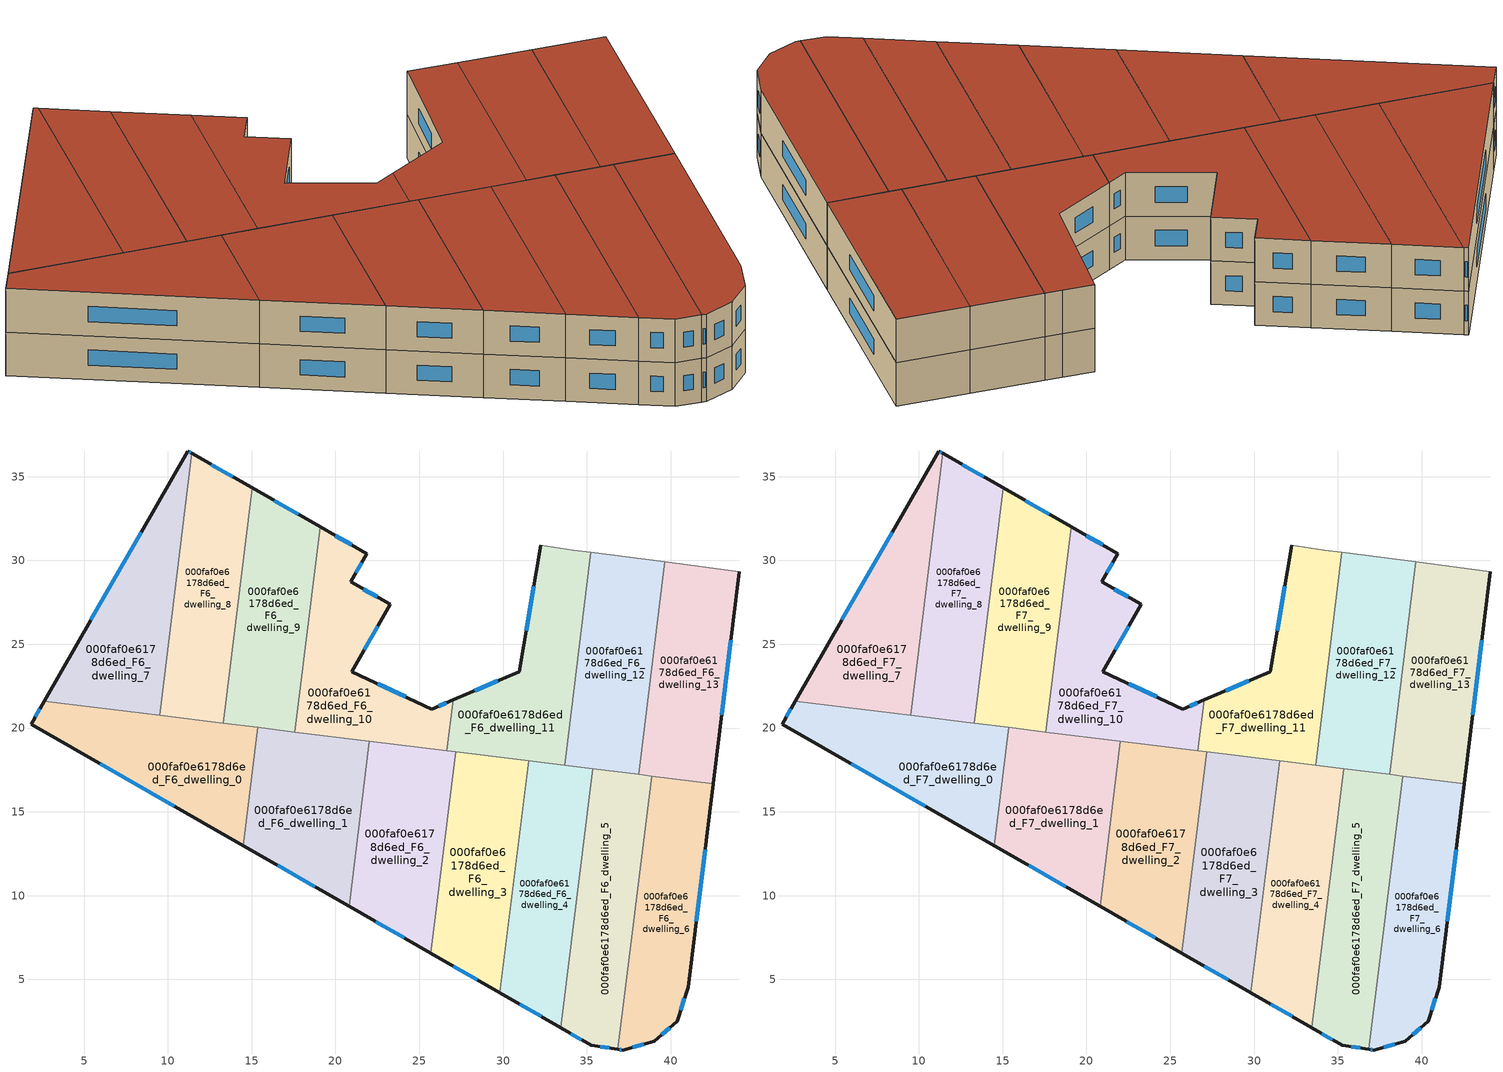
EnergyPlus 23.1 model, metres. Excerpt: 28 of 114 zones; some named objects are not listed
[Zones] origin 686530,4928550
000faf0e6178d6ed_F6_dwelling_0
 floor to 000faf0e6178d6ed_F5_dwelling_0 (EU_floor_Construction): 15.37,20.03 14.5,12.98 1.84,20.24 2.62,21.61 z18
 wall outside (EU_wall_Construction): 2.62,21.61 1.84,20.24 14.5,12.98 z18:21
 wall to 000faf0e6178d6ed_F6_dwelling_1 (EU_wall_Construction): 14.5,12.98 15.37,20.03 z18:21
 wall to 000faf0e6178d6ed_F6_dwelling_7 (EU_wall_Construction): 9.51,20.76 2.62,21.61 z18:21
 wall to 000faf0e6178d6ed_F6_dwelling_8 (EU_wall_Construction): 13.3,20.29 9.51,20.76 z18:21
 wall to 000faf0e6178d6ed_F6_dwelling_9 (EU_wall_Construction): 15.37,20.03 13.3,20.29 z18:21
 window (EU_Window_Construction): 5.96,17.88 10.38,15.34 / 2.37,21.16 2.1,20.68 z18.98:20.02
000faf0e6178d6ed_F6_dwelling_1
 floor to 000faf0e6178d6ed_F5_dwelling_1 (EU_floor_Construction): 22.03,19.21 20.81,9.36 14.5,12.98 15.37,20.03 z18
 wall outside (EU_wall_Construction): 14.5,12.98 20.81,9.36 z18:21
 wall to 000faf0e6178d6ed_F6_dwelling_2 (EU_wall_Construction): 20.81,9.36 22.03,19.21 z18:21
 wall to 000faf0e6178d6ed_F6_dwelling_10 (EU_wall_Construction): 22.03,19.21 17.58,19.76 z18:21
 wall to 000faf0e6178d6ed_F6_dwelling_9 (EU_wall_Construction): 17.58,19.76 15.37,20.03 z18:21
 window (EU_Window_Construction): 16.55,11.8 18.76,10.54 z18.98:20.02
000faf0e6178d6ed_F6_dwelling_10
 floor to 000faf0e6178d6ed_F5_dwelling_10 (EU_floor_Construction): 21.87,30.41 20.9,28.73 23.26,27.38 20.96,23.37 25.74,21.13 27.03,21.68 26.66,18.64 17.58,19.76 19.09,32 z18
 wall outside (EU_wall_Construction): 27.03,21.68 25.74,21.13 20.96,23.37 23.26,27.38 20.9,28.73 21.87,30.41 19.09,32 z18:21
 wall to 000faf0e6178d6ed_F6_dwelling_11 (EU_wall_Construction): 26.66,18.64 27.03,21.68 z18:21
 wall to 000faf0e6178d6ed_F6_dwelling_9 (EU_wall_Construction): 19.09,32 17.58,19.76 z18:21
 wall to 000faf0e6178d6ed_F6_dwelling_2 (EU_wall_Construction): 22.03,19.21 26.66,18.64 z18:21
 window (EU_Window_Construction): 21.71,24.67 22.51,26.07 / 24.19,21.86 22.52,22.64 / 26.61,21.5 26.16,21.31 / 20.97,30.93 20,31.48 / 21.22,29.27 21.56,29.86 / 22.49,27.82 21.67,28.29 z18.98:20.02
000faf0e6178d6ed_F6_dwelling_11
 floor to 000faf0e6178d6ed_F5_dwelling_11 (EU_floor_Construction): 35.23,30.48 33.67,17.78 26.66,18.64 27.03,21.68 30.97,23.36 32.24,30.91 34.18,30.62 z18
 wall outside (EU_wall_Construction): 32.24,30.91 30.97,23.36 27.03,21.68 z18:21
 wall adiabatic (EU_wall_Construction): 35.23,30.48 34.18,30.62 32.24,30.91 z18:21
 wall to 000faf0e6178d6ed_F6_dwelling_12 (EU_wall_Construction): 33.67,17.78 35.23,30.48 z18:21
 wall to 000faf0e6178d6ed_F6_dwelling_3 (EU_wall_Construction): 27.17,18.58 31.52,18.04 z18:21
 wall to 000faf0e6178d6ed_F6_dwelling_4 (EU_wall_Construction): 31.52,18.04 33.67,17.78 z18:21
 wall to 000faf0e6178d6ed_F6_dwelling_2 (EU_wall_Construction): 26.66,18.64 27.17,18.58 z18:21
 window (EU_Window_Construction): 29.69,22.81 28.31,22.22 / 31.83,28.45 31.39,25.81 z18.98:20.02
000faf0e6178d6ed_F6_dwelling_12
 floor to 000faf0e6178d6ed_F5_dwelling_12 (EU_floor_Construction): 39.66,29.91 38.1,17.23 33.67,17.78 35.23,30.48 z18
 wall adiabatic (EU_wall_Construction): 39.66,29.91 35.23,30.48 z18:21
 wall to 000faf0e6178d6ed_F6_dwelling_13 (EU_wall_Construction): 38.1,17.23 39.66,29.91 z18:21
 wall to 000faf0e6178d6ed_F6_dwelling_5 (EU_wall_Construction): 35.36,17.57 38.1,17.23 z18:21
 wall to 000faf0e6178d6ed_F6_dwelling_4 (EU_wall_Construction): 33.67,17.78 35.36,17.57 z18:21
000faf0e6178d6ed_F6_dwelling_13
 floor to 000faf0e6178d6ed_F5_dwelling_13 (EU_floor_Construction): 44.1,29.34 42.54,16.68 38.1,17.23 39.66,29.91 z18
 wall outside (EU_wall_Construction): 42.54,16.68 44.1,29.34 z18:21
 wall adiabatic (EU_wall_Construction): 44.1,29.34 39.66,29.91 z18:21
 wall to 000faf0e6178d6ed_F6_dwelling_6 (EU_wall_Construction): 38.87,17.14 42.54,16.68 z18:21
 wall to 000faf0e6178d6ed_F6_dwelling_5 (EU_wall_Construction): 38.1,17.23 38.87,17.14 z18:21
 window (EU_Window_Construction): 43.05,20.8 43.59,25.22 z18.98:20.02
000faf0e6178d6ed_F6_dwelling_2
 floor to 000faf0e6178d6ed_F5_dwelling_2 (EU_floor_Construction): 27.17,18.58 25.69,6.56 20.81,9.36 22.03,19.21 z18
 wall outside (EU_wall_Construction): 20.81,9.36 25.69,6.56 z18:21
 wall to 000faf0e6178d6ed_F6_dwelling_3 (EU_wall_Construction): 25.69,6.56 27.17,18.58 z18:21
 window (EU_Window_Construction): 22.4,8.45 24.1,7.47 z18.98:20.02
000faf0e6178d6ed_F6_dwelling_3
 floor to 000faf0e6178d6ed_F5_dwelling_3 (EU_floor_Construction): 31.52,18.04 29.82,4.2 25.69,6.56 27.17,18.58 z18
 wall outside (EU_wall_Construction): 25.69,6.56 29.82,4.2 z18:21
 wall to 000faf0e6178d6ed_F6_dwelling_4 (EU_wall_Construction): 29.82,4.2 31.52,18.04 z18:21
 window (EU_Window_Construction): 27.03,5.79 28.47,4.97 z18.98:20.02
000faf0e6178d6ed_F6_dwelling_4
 floor to 000faf0e6178d6ed_F5_dwelling_4 (EU_floor_Construction): 35.36,17.57 33.46,2.11 29.82,4.2 31.52,18.04 z18
 wall outside (EU_wall_Construction): 29.82,4.2 33.46,2.11 z18:21
 wall to 000faf0e6178d6ed_F6_dwelling_5 (EU_wall_Construction): 33.46,2.11 35.36,17.57 z18:21
 window (EU_Window_Construction): 31,3.52 32.27,2.79 z18.98:20.02
000faf0e6178d6ed_F6_dwelling_5
 floor to 000faf0e6178d6ed_F5_dwelling_5 (EU_floor_Construction): 38.87,17.13 36.86,0.83 35.27,1.07 33.46,2.11 35.36,17.57 z18
 wall outside (EU_wall_Construction): 33.46,2.11 35.27,1.07 36.86,0.83 z18:21
 wall to 000faf0e6178d6ed_F6_dwelling_6 (EU_wall_Construction): 36.86,0.83 38.87,17.13 z18:21
 window (EU_Window_Construction): 35.79,0.99 36.34,0.91 / 34.05,1.77 34.68,1.41 z18.98:20.02
000faf0e6178d6ed_F6_dwelling_6
 floor to 000faf0e6178d6ed_F5_dwelling_6 (EU_floor_Construction): 42.54,16.68 41.04,4.53 40.38,2.52 39.01,1.31 37.14,0.79 36.86,0.83 38.87,17.13 z18
 wall outside (EU_wall_Construction): 36.86,0.83 37.14,0.79 39.01,1.31 40.38,2.52 41.04,4.53 42.54,16.68 z18:21
 window (EU_Window_Construction): 41.53,8.48 42.05,12.73 / 40.6,3.17 40.83,3.87 / 39.46,1.7 39.94,2.13 / 37.75,0.96 38.4,1.14 / 36.95,0.82 37.05,0.8 z18.98:20.02
000faf0e6178d6ed_F6_dwelling_7
 floor to 000faf0e6178d6ed_F5_dwelling_7 (EU_floor_Construction): 11.44,36.38 9.51,20.76 2.62,21.61 11.18,36.53 z18
 wall outside (EU_wall_Construction): 11.44,36.38 11.18,36.53 2.62,21.61 z18:21
 wall to 000faf0e6178d6ed_F6_dwelling_8 (EU_wall_Construction): 9.51,20.76 11.44,36.38 z18:21
 window (EU_Window_Construction): 8.4,31.67 5.41,26.46 / 11.35,36.43 11.26,36.48 z18.98:20.02
000faf0e6178d6ed_F6_dwelling_8
 floor to 000faf0e6178d6ed_F5_dwelling_8 (EU_floor_Construction): 15.03,34.32 13.3,20.29 9.51,20.76 11.44,36.38 z18
 wall outside (EU_wall_Construction): 15.03,34.32 11.44,36.38 z18:21
 wall to 000faf0e6178d6ed_F6_dwelling_9 (EU_wall_Construction): 13.3,20.29 15.03,34.32 z18:21
 window (EU_Window_Construction): 13.86,34.99 12.61,35.71 z18.98:20.02
000faf0e6178d6ed_F6_dwelling_9
 floor to 000faf0e6178d6ed_F5_dwelling_9 (EU_floor_Construction): 19.09,32 17.58,19.76 13.3,20.29 15.03,34.32 z18
 wall outside (EU_wall_Construction): 19.09,32 15.03,34.32 z18:21
 window (EU_Window_Construction): 17.77,32.76 16.35,33.57 z18.98:20.02
000faf0e6178d6ed_F7_dwelling_0
 floor to 000faf0e6178d6ed_F6_dwelling_0 (EU_floor_Construction): 15.37,20.03 14.5,12.98 1.84,20.24 2.62,21.61 z21
 wall outside (EU_wall_Construction): 2.62,21.61 1.84,20.24 14.5,12.98 z21:24
 wall to 000faf0e6178d6ed_F7_dwelling_1 (EU_wall_Construction): 14.5,12.98 15.37,20.03 z21:24
 wall to 000faf0e6178d6ed_F7_dwelling_7 (EU_wall_Construction): 9.51,20.76 2.62,21.61 z21:24
 wall to 000faf0e6178d6ed_F7_dwelling_8 (EU_wall_Construction): 13.3,20.29 9.51,20.76 z21:24
 wall to 000faf0e6178d6ed_F7_dwelling_9 (EU_wall_Construction): 15.37,20.03 13.3,20.29 z21:24
 window (EU_Window_Construction): 5.96,17.88 10.38,15.34 / 2.37,21.16 2.1,20.68 z21.98:23.02
 roof outside (EU_roof_Construction): 14.5,12.98 15.37,20.03 2.62,21.61 1.84,20.24 z24
000faf0e6178d6ed_F7_dwelling_1
 floor to 000faf0e6178d6ed_F6_dwelling_1 (EU_floor_Construction): 22.03,19.21 20.81,9.36 14.5,12.98 15.37,20.03 z21
 wall outside (EU_wall_Construction): 14.5,12.98 20.81,9.36 z21:24
 wall to 000faf0e6178d6ed_F7_dwelling_2 (EU_wall_Construction): 20.81,9.36 22.03,19.21 z21:24
 wall to 000faf0e6178d6ed_F7_dwelling_10 (EU_wall_Construction): 22.03,19.21 17.58,19.76 z21:24
 wall to 000faf0e6178d6ed_F7_dwelling_9 (EU_wall_Construction): 17.58,19.76 15.37,20.03 z21:24
 window (EU_Window_Construction): 16.55,11.8 18.76,10.54 z21.98:23.02
 roof outside (EU_roof_Construction): 20.81,9.36 22.03,19.21 15.37,20.03 14.5,12.98 z24
000faf0e6178d6ed_F7_dwelling_10
 floor to 000faf0e6178d6ed_F6_dwelling_10 (EU_floor_Construction): 21.87,30.41 20.9,28.73 23.26,27.38 20.96,23.37 25.74,21.13 27.03,21.68 26.66,18.64 17.58,19.76 19.09,32 z21
 wall outside (EU_wall_Construction): 27.03,21.68 25.74,21.13 20.96,23.37 23.26,27.38 20.9,28.73 21.87,30.41 19.09,32 z21:24
 wall to 000faf0e6178d6ed_F7_dwelling_11 (EU_wall_Construction): 26.66,18.64 27.03,21.68 z21:24
 wall to 000faf0e6178d6ed_F7_dwelling_9 (EU_wall_Construction): 19.09,32 17.58,19.76 z21:24
 wall to 000faf0e6178d6ed_F7_dwelling_2 (EU_wall_Construction): 22.03,19.21 26.66,18.64 z21:24
 window (EU_Window_Construction): 21.71,24.67 22.51,26.07 / 24.19,21.86 22.52,22.64 / 26.61,21.5 26.16,21.31 / 20.97,30.93 20,31.48 / 21.22,29.27 21.56,29.86 / 22.49,27.82 21.67,28.29 z21.98:23.02
 roof outside (EU_roof_Construction): 26.66,18.64 27.03,21.68 25.74,21.13 20.96,23.37 23.26,27.38 20.9,28.73 21.87,30.41 19.09,32 17.58,19.76 z24
000faf0e6178d6ed_F7_dwelling_11
 floor to 000faf0e6178d6ed_F6_dwelling_11 (EU_floor_Construction): 35.23,30.48 33.67,17.78 26.66,18.64 27.03,21.68 30.97,23.36 32.24,30.91 34.18,30.62 z21
 wall outside (EU_wall_Construction): 32.24,30.91 30.97,23.36 27.03,21.68 z21:24
 wall adiabatic (EU_wall_Construction): 35.23,30.48 34.18,30.62 32.24,30.91 z21:24
 wall to 000faf0e6178d6ed_F7_dwelling_12 (EU_wall_Construction): 33.67,17.78 35.23,30.48 z21:24
 wall to 000faf0e6178d6ed_F7_dwelling_3 (EU_wall_Construction): 27.17,18.58 31.52,18.04 z21:24
 wall to 000faf0e6178d6ed_F7_dwelling_4 (EU_wall_Construction): 31.52,18.04 33.67,17.78 z21:24
 wall to 000faf0e6178d6ed_F7_dwelling_2 (EU_wall_Construction): 26.66,18.64 27.17,18.58 z21:24
 window (EU_Window_Construction): 29.69,22.81 28.31,22.22 / 31.83,28.45 31.39,25.81 z21.98:23.02
 roof outside (EU_roof_Construction): 33.67,17.78 35.23,30.48 34.18,30.62 32.24,30.91 30.97,23.36 27.03,21.68 26.66,18.64 z24
000faf0e6178d6ed_F7_dwelling_12
 floor to 000faf0e6178d6ed_F6_dwelling_12 (EU_floor_Construction): 39.66,29.91 38.1,17.23 33.67,17.78 35.23,30.48 z21
 wall adiabatic (EU_wall_Construction): 39.66,29.91 35.23,30.48 z21:24
 wall to 000faf0e6178d6ed_F7_dwelling_13 (EU_wall_Construction): 38.1,17.23 39.66,29.91 z21:24
 wall to 000faf0e6178d6ed_F7_dwelling_5 (EU_wall_Construction): 35.36,17.57 38.1,17.23 z21:24
 wall to 000faf0e6178d6ed_F7_dwelling_4 (EU_wall_Construction): 33.67,17.78 35.36,17.57 z21:24
 roof outside (EU_roof_Construction): 38.1,17.23 39.66,29.91 35.23,30.48 33.67,17.78 z24
000faf0e6178d6ed_F7_dwelling_13
 floor to 000faf0e6178d6ed_F6_dwelling_13 (EU_floor_Construction): 44.1,29.34 42.54,16.68 38.1,17.23 39.66,29.91 z21
 wall outside (EU_wall_Construction): 42.54,16.68 44.1,29.34 z21:24
 wall adiabatic (EU_wall_Construction): 44.1,29.34 39.66,29.91 z21:24
 wall to 000faf0e6178d6ed_F7_dwelling_6 (EU_wall_Construction): 38.87,17.14 42.54,16.68 z21:24
 wall to 000faf0e6178d6ed_F7_dwelling_5 (EU_wall_Construction): 38.1,17.23 38.87,17.14 z21:24
 window (EU_Window_Construction): 43.05,20.8 43.59,25.22 z21.98:23.02
 roof outside (EU_roof_Construction): 42.54,16.68 44.1,29.34 39.66,29.91 38.1,17.23 z24
000faf0e6178d6ed_F7_dwelling_2
 floor to 000faf0e6178d6ed_F6_dwelling_2 (EU_floor_Construction): 27.17,18.58 25.69,6.56 20.81,9.36 22.03,19.21 z21
 wall outside (EU_wall_Construction): 20.81,9.36 25.69,6.56 z21:24
 wall to 000faf0e6178d6ed_F7_dwelling_3 (EU_wall_Construction): 25.69,6.56 27.17,18.58 z21:24
 window (EU_Window_Construction): 22.4,8.45 24.1,7.47 z21.98:23.02
 roof outside (EU_roof_Construction): 25.69,6.56 27.17,18.58 22.03,19.21 20.81,9.36 z24
000faf0e6178d6ed_F7_dwelling_3
 floor to 000faf0e6178d6ed_F6_dwelling_3 (EU_floor_Construction): 31.52,18.04 29.82,4.2 25.69,6.56 27.17,18.58 z21
 wall outside (EU_wall_Construction): 25.69,6.56 29.82,4.2 z21:24
 wall to 000faf0e6178d6ed_F7_dwelling_4 (EU_wall_Construction): 29.82,4.2 31.52,18.04 z21:24
 window (EU_Window_Construction): 27.03,5.79 28.47,4.97 z21.98:23.02
 roof outside (EU_roof_Construction): 29.82,4.2 31.52,18.04 27.17,18.58 25.69,6.56 z24
000faf0e6178d6ed_F7_dwelling_4
 floor to 000faf0e6178d6ed_F6_dwelling_4 (EU_floor_Construction): 35.36,17.57 33.46,2.11 29.82,4.2 31.52,18.04 z21
 wall outside (EU_wall_Construction): 29.82,4.2 33.46,2.11 z21:24
 wall to 000faf0e6178d6ed_F7_dwelling_5 (EU_wall_Construction): 33.46,2.11 35.36,17.57 z21:24
 window (EU_Window_Construction): 31,3.52 32.27,2.79 z21.98:23.02
 roof outside (EU_roof_Construction): 33.46,2.11 35.36,17.57 31.52,18.04 29.82,4.2 z24
000faf0e6178d6ed_F7_dwelling_5
 floor to 000faf0e6178d6ed_F6_dwelling_5 (EU_floor_Construction): 38.87,17.13 36.86,0.83 35.27,1.07 33.46,2.11 35.36,17.57 z21
 wall outside (EU_wall_Construction): 33.46,2.11 35.27,1.07 36.86,0.83 z21:24
 wall to 000faf0e6178d6ed_F7_dwelling_6 (EU_wall_Construction): 36.86,0.83 38.87,17.13 z21:24
 window (EU_Window_Construction): 35.79,0.99 36.34,0.91 / 34.05,1.77 34.68,1.41 z21.98:23.02
 roof outside (EU_roof_Construction): 36.86,0.83 38.87,17.13 35.36,17.57 33.46,2.11 35.27,1.07 z24
000faf0e6178d6ed_F7_dwelling_6
 floor to 000faf0e6178d6ed_F6_dwelling_6 (EU_floor_Construction): 42.54,16.68 41.04,4.53 40.38,2.52 39.01,1.31 37.14,0.79 36.86,0.83 38.87,17.13 z21
 wall outside (EU_wall_Construction): 36.86,0.83 37.14,0.79 39.01,1.31 40.38,2.52 41.04,4.53 42.54,16.68 z21:24
 window (EU_Window_Construction): 41.53,8.48 42.05,12.73 / 40.6,3.17 40.83,3.87 / 39.46,1.7 39.94,2.13 / 37.75,0.96 38.4,1.14 / 36.95,0.82 37.05,0.8 z21.98:23.02
 roof outside (EU_roof_Construction): 40.38,2.52 41.04,4.53 42.54,16.68 38.87,17.13 36.86,0.83 37.14,0.79 39.01,1.31 z24
000faf0e6178d6ed_F7_dwelling_7
 floor to 000faf0e6178d6ed_F6_dwelling_7 (EU_floor_Construction): 11.44,36.38 9.51,20.76 2.62,21.61 11.18,36.53 z21
 wall outside (EU_wall_Construction): 11.44,36.38 11.18,36.53 2.62,21.61 z21:24
 wall to 000faf0e6178d6ed_F7_dwelling_8 (EU_wall_Construction): 9.51,20.76 11.44,36.38 z21:24
 window (EU_Window_Construction): 8.4,31.67 5.41,26.46 / 11.35,36.43 11.26,36.48 z21.98:23.02
 roof outside (EU_roof_Construction): 9.51,20.76 11.44,36.38 11.18,36.53 2.62,21.61 z24
000faf0e6178d6ed_F7_dwelling_8
 floor to 000faf0e6178d6ed_F6_dwelling_8 (EU_floor_Construction): 15.03,34.32 13.3,20.29 9.51,20.76 11.44,36.38 z21
 wall outside (EU_wall_Construction): 15.03,34.32 11.44,36.38 z21:24
 wall to 000faf0e6178d6ed_F7_dwelling_9 (EU_wall_Construction): 13.3,20.29 15.03,34.32 z21:24
 window (EU_Window_Construction): 13.86,34.99 12.61,35.71 z21.98:23.02
 roof outside (EU_roof_Construction): 13.3,20.29 15.03,34.32 11.44,36.38 9.51,20.76 z24
000faf0e6178d6ed_F7_dwelling_9
 floor to 000faf0e6178d6ed_F6_dwelling_9 (EU_floor_Construction): 19.09,32 17.58,19.76 13.3,20.29 15.03,34.32 z21
 wall outside (EU_wall_Construction): 19.09,32 15.03,34.32 z21:24
 window (EU_Window_Construction): 17.77,32.76 16.35,33.57 z21.98:23.02
 roof outside (EU_roof_Construction): 17.58,19.76 19.09,32 15.03,34.32 13.3,20.29 z24
[Building]
EU S2 Campaign: North Axis=0; Terrain=City; Solar Distribution=FullExterior
[Site:Location]
Bologna: Latitude=44.5; Longitude=11.25; Time Zone=1; Elevation=37
[SizingPeriod:WeatherFileDays]
AnnualSizingPeriod: Begin Month=1; Begin Day of Month=1; End Month=12; End Day of Month=31; Day of Week for Start Day=Monday; Use Weather File Daylight Saving Period=No; Use Weather File Rain and Snow Indicators=No
[MATERIAL]
EU_InternalMass_Material: Roughness=MediumRough; Thickness=0.1; Conductivity=1; Density=1800; Specific Heat=900; Thermal Absorptance=0.9; Solar Absorptance=0.7; Visible Absorptance=0.7
[MATERIAL:NOMASS] Roughness=MediumRough; Thermal Absorptance=0.9; Solar Absorptance=0.7; Visible Absorptance=0.7
Name | Thermal Resistance
EU_wall_NoMass | 0.905828
EU_roof_NoMass | 0.37593
EU_floor_NoMass | 0.67114
[WINDOWMATERIAL:SIMPLEGLAZINGSYSTEM]
EU_Window_SimpleGlazing: UFactor=4.52486; Solar Heat Gain Coefficient=0.85; Visible Transmittance=0.85
[CONSTRUCTION]
EU_wall_Construction: EU_wall_NoMass
EU_roof_Construction: EU_roof_NoMass
EU_floor_Construction: EU_floor_NoMass
EU_Window_Construction: EU_Window_SimpleGlazing
EU_InternalMass_Construction: EU_InternalMass_Material
[ZONE] Type=1; Multiplier=1; Ceiling Height=autocalculate; Floor Area=autocalculate; Part of Total Floor Area=Yes
Name | Volume
000faf0e6178d6ed_F6_dwelling_0; 000faf0e6178d6ed_F7_dwelling_0 | 171.349
000faf0e6178d6ed_F6_dwelling_1; 000faf0e6178d6ed_F7_dwelling_1; 000faf0e6178d6ed_F6_dwelling_12; 000faf0e6178d6ed_F7_dwelling_12 | 171.333
000faf0e6178d6ed_F6_dwelling_10; 000faf0e6178d6ed_F7_dwelling_10 | 171.354
000faf0e6178d6ed_F6_dwelling_11; 000faf0e6178d6ed_F7_dwelling_11 | 171.339
000faf0e6178d6ed_F6_dwelling_13; 000faf0e6178d6ed_F7_dwelling_13 | 171.361
000faf0e6178d6ed_F6_dwelling_2; 000faf0e6178d6ed_F7_dwelling_2 | 171.343
000faf0e6178d6ed_F6_dwelling_3; 000faf0e6178d6ed_F7_dwelling_3 | 171.326
000faf0e6178d6ed_F6_dwelling_4; 000faf0e6178d6ed_F7_dwelling_4 | 171.374
000faf0e6178d6ed_F6_dwelling_5; 000faf0e6178d6ed_F7_dwelling_5 | 171.348
000faf0e6178d6ed_F6_dwelling_6; 000faf0e6178d6ed_F7_dwelling_6 | 171.346
000faf0e6178d6ed_F6_dwelling_7; 000faf0e6178d6ed_F7_dwelling_7 | 171.341
000faf0e6178d6ed_F6_dwelling_8; 000faf0e6178d6ed_F7_dwelling_8 | 171.36
000faf0e6178d6ed_F6_dwelling_9; 000faf0e6178d6ed_F7_dwelling_9 | 171.323
[INTERNALMASS] Construction=EU_InternalMass_Construction
Name | Zone or ZoneList | Surface Area
000faf0e6178d6ed_F6_dwelling_0_EU_InternalMass | 000faf0e6178d6ed_F6_dwelling_0 | 57.1163
000faf0e6178d6ed_F6_dwelling_1_EU_InternalMass | 000faf0e6178d6ed_F6_dwelling_1 | 57.1107
000faf0e6178d6ed_F6_dwelling_2_EU_InternalMass | 000faf0e6178d6ed_F6_dwelling_2 | 57.114
000faf0e6178d6ed_F6_dwelling_3_EU_InternalMass | 000faf0e6178d6ed_F6_dwelling_3 | 57.1089
000faf0e6178d6ed_F6_dwelling_4_EU_InternalMass | 000faf0e6178d6ed_F6_dwelling_4 | 57.1251
000faf0e6178d6ed_F6_dwelling_5_EU_InternalMass | 000faf0e6178d6ed_F6_dwelling_5 | 57.1157
000faf0e6178d6ed_F6_dwelling_6_EU_InternalMass | 000faf0e6178d6ed_F6_dwelling_6 | 57.1158
000faf0e6178d6ed_F6_dwelling_7_EU_InternalMass | 000faf0e6178d6ed_F6_dwelling_7 | 57.1139
000faf0e6178d6ed_F6_dwelling_8_EU_InternalMass | 000faf0e6178d6ed_F6_dwelling_8 | 57.1201
000faf0e6178d6ed_F6_dwelling_9_EU_InternalMass | 000faf0e6178d6ed_F6_dwelling_9 | 57.1074
000faf0e6178d6ed_F6_dwelling_10_EU_InternalMass | 000faf0e6178d6ed_F6_dwelling_10 | 57.1184
000faf0e6178d6ed_F6_dwelling_11_EU_InternalMass | 000faf0e6178d6ed_F6_dwelling_11 | 57.1129
000faf0e6178d6ed_F6_dwelling_12_EU_InternalMass | 000faf0e6178d6ed_F6_dwelling_12 | 57.1109
000faf0e6178d6ed_F6_dwelling_13_EU_InternalMass | 000faf0e6178d6ed_F6_dwelling_13 | 57.1206
000faf0e6178d6ed_F7_dwelling_0_EU_InternalMass | 000faf0e6178d6ed_F7_dwelling_0 | 57.1163
000faf0e6178d6ed_F7_dwelling_1_EU_InternalMass | 000faf0e6178d6ed_F7_dwelling_1 | 57.1107
000faf0e6178d6ed_F7_dwelling_2_EU_InternalMass | 000faf0e6178d6ed_F7_dwelling_2 | 57.114
000faf0e6178d6ed_F7_dwelling_3_EU_InternalMass | 000faf0e6178d6ed_F7_dwelling_3 | 57.1089
000faf0e6178d6ed_F7_dwelling_4_EU_InternalMass | 000faf0e6178d6ed_F7_dwelling_4 | 57.1251
000faf0e6178d6ed_F7_dwelling_5_EU_InternalMass | 000faf0e6178d6ed_F7_dwelling_5 | 57.1157
000faf0e6178d6ed_F7_dwelling_6_EU_InternalMass | 000faf0e6178d6ed_F7_dwelling_6 | 57.1158
000faf0e6178d6ed_F7_dwelling_7_EU_InternalMass | 000faf0e6178d6ed_F7_dwelling_7 | 57.1139
000faf0e6178d6ed_F7_dwelling_8_EU_InternalMass | 000faf0e6178d6ed_F7_dwelling_8 | 57.1201
000faf0e6178d6ed_F7_dwelling_9_EU_InternalMass | 000faf0e6178d6ed_F7_dwelling_9 | 57.1074
000faf0e6178d6ed_F7_dwelling_10_EU_InternalMass | 000faf0e6178d6ed_F7_dwelling_10 | 57.1184
000faf0e6178d6ed_F7_dwelling_11_EU_InternalMass | 000faf0e6178d6ed_F7_dwelling_11 | 57.1129
000faf0e6178d6ed_F7_dwelling_12_EU_InternalMass | 000faf0e6178d6ed_F7_dwelling_12 | 57.1109
000faf0e6178d6ed_F7_dwelling_13_EU_InternalMass | 000faf0e6178d6ed_F7_dwelling_13 | 57.1206
[OTHEREQUIPMENT] Fuel Type=Electricity; Design Level Calculation Method=Watts/Area; Power per Zone Floor Area=1; Fraction Latent=0; Fraction Radiant=0; Fraction Lost=0; Carbon Dioxide Generation Rate=0; EndUse Subcategory=EU_Step8_InternalGains
Name | Zone or ZoneList or Space or SpaceList | Schedule
EU_Step8_InternalGain_000faf0e6178d6ed_F6_dwelling_0_f000 | 000faf0e6178d6ed_F6_dwelling_0 | EU_Step8_GainSchedule_000faf0e6178d6ed_F6_dwelling_0_f000
EU_Step8_InternalGain_000faf0e6178d6ed_F6_dwelling_1_f000 | 000faf0e6178d6ed_F6_dwelling_1 | EU_Step8_GainSchedule_000faf0e6178d6ed_F6_dwelling_1_f000
EU_Step8_InternalGain_000faf0e6178d6ed_F6_dwelling_2_f000 | 000faf0e6178d6ed_F6_dwelling_2 | EU_Step8_GainSchedule_000faf0e6178d6ed_F6_dwelling_2_f000
EU_Step8_InternalGain_000faf0e6178d6ed_F6_dwelling_3_f000 | 000faf0e6178d6ed_F6_dwelling_3 | EU_Step8_GainSchedule_000faf0e6178d6ed_F6_dwelling_3_f000
EU_Step8_InternalGain_000faf0e6178d6ed_F6_dwelling_4_f000 | 000faf0e6178d6ed_F6_dwelling_4 | EU_Step8_GainSchedule_000faf0e6178d6ed_F6_dwelling_4_f000
EU_Step8_InternalGain_000faf0e6178d6ed_F6_dwelling_5_f000 | 000faf0e6178d6ed_F6_dwelling_5 | EU_Step8_GainSchedule_000faf0e6178d6ed_F6_dwelling_5_f000
EU_Step8_InternalGain_000faf0e6178d6ed_F6_dwelling_6_f000 | 000faf0e6178d6ed_F6_dwelling_6 | EU_Step8_GainSchedule_000faf0e6178d6ed_F6_dwelling_6_f000
EU_Step8_InternalGain_000faf0e6178d6ed_F6_dwelling_7_f000 | 000faf0e6178d6ed_F6_dwelling_7 | EU_Step8_GainSchedule_000faf0e6178d6ed_F6_dwelling_7_f000
EU_Step8_InternalGain_000faf0e6178d6ed_F6_dwelling_8_f000 | 000faf0e6178d6ed_F6_dwelling_8 | EU_Step8_GainSchedule_000faf0e6178d6ed_F6_dwelling_8_f000
EU_Step8_InternalGain_000faf0e6178d6ed_F6_dwelling_9_f000 | 000faf0e6178d6ed_F6_dwelling_9 | EU_Step8_GainSchedule_000faf0e6178d6ed_F6_dwelling_9_f000
EU_Step8_InternalGain_000faf0e6178d6ed_F6_dwelling_10_f000 | 000faf0e6178d6ed_F6_dwelling_10 | EU_Step8_GainSchedule_000faf0e6178d6ed_F6_dwelling_10_f000
EU_Step8_InternalGain_000faf0e6178d6ed_F6_dwelling_11_f000 | 000faf0e6178d6ed_F6_dwelling_11 | EU_Step8_GainSchedule_000faf0e6178d6ed_F6_dwelling_11_f000
EU_Step8_InternalGain_000faf0e6178d6ed_F6_dwelling_12_f000 | 000faf0e6178d6ed_F6_dwelling_12 | EU_Step8_GainSchedule_000faf0e6178d6ed_F6_dwelling_12_f000
EU_Step8_InternalGain_000faf0e6178d6ed_F6_dwelling_13_f000 | 000faf0e6178d6ed_F6_dwelling_13 | EU_Step8_GainSchedule_000faf0e6178d6ed_F6_dwelling_13_f000
EU_Step8_InternalGain_000faf0e6178d6ed_F7_dwelling_0_f000 | 000faf0e6178d6ed_F7_dwelling_0 | EU_Step8_GainSchedule_000faf0e6178d6ed_F7_dwelling_0_f000
EU_Step8_InternalGain_000faf0e6178d6ed_F7_dwelling_1_f000 | 000faf0e6178d6ed_F7_dwelling_1 | EU_Step8_GainSchedule_000faf0e6178d6ed_F7_dwelling_1_f000
EU_Step8_InternalGain_000faf0e6178d6ed_F7_dwelling_2_f000 | 000faf0e6178d6ed_F7_dwelling_2 | EU_Step8_GainSchedule_000faf0e6178d6ed_F7_dwelling_2_f000
EU_Step8_InternalGain_000faf0e6178d6ed_F7_dwelling_3_f000 | 000faf0e6178d6ed_F7_dwelling_3 | EU_Step8_GainSchedule_000faf0e6178d6ed_F7_dwelling_3_f000
EU_Step8_InternalGain_000faf0e6178d6ed_F7_dwelling_4_f000 | 000faf0e6178d6ed_F7_dwelling_4 | EU_Step8_GainSchedule_000faf0e6178d6ed_F7_dwelling_4_f000
EU_Step8_InternalGain_000faf0e6178d6ed_F7_dwelling_5_f000 | 000faf0e6178d6ed_F7_dwelling_5 | EU_Step8_GainSchedule_000faf0e6178d6ed_F7_dwelling_5_f000
EU_Step8_InternalGain_000faf0e6178d6ed_F7_dwelling_6_f000 | 000faf0e6178d6ed_F7_dwelling_6 | EU_Step8_GainSchedule_000faf0e6178d6ed_F7_dwelling_6_f000
EU_Step8_InternalGain_000faf0e6178d6ed_F7_dwelling_7_f000 | 000faf0e6178d6ed_F7_dwelling_7 | EU_Step8_GainSchedule_000faf0e6178d6ed_F7_dwelling_7_f000
EU_Step8_InternalGain_000faf0e6178d6ed_F7_dwelling_8_f000 | 000faf0e6178d6ed_F7_dwelling_8 | EU_Step8_GainSchedule_000faf0e6178d6ed_F7_dwelling_8_f000
EU_Step8_InternalGain_000faf0e6178d6ed_F7_dwelling_9_f000 | 000faf0e6178d6ed_F7_dwelling_9 | EU_Step8_GainSchedule_000faf0e6178d6ed_F7_dwelling_9_f000
EU_Step8_InternalGain_000faf0e6178d6ed_F7_dwelling_10_f000 | 000faf0e6178d6ed_F7_dwelling_10 | EU_Step8_GainSchedule_000faf0e6178d6ed_F7_dwelling_10_f000
EU_Step8_InternalGain_000faf0e6178d6ed_F7_dwelling_11_f000 | 000faf0e6178d6ed_F7_dwelling_11 | EU_Step8_GainSchedule_000faf0e6178d6ed_F7_dwelling_11_f000
EU_Step8_InternalGain_000faf0e6178d6ed_F7_dwelling_12_f000 | 000faf0e6178d6ed_F7_dwelling_12 | EU_Step8_GainSchedule_000faf0e6178d6ed_F7_dwelling_12_f000
EU_Step8_InternalGain_000faf0e6178d6ed_F7_dwelling_13_f000 | 000faf0e6178d6ed_F7_dwelling_13 | EU_Step8_GainSchedule_000faf0e6178d6ed_F7_dwelling_13_f000
[ZONEVENTILATION:DESIGNFLOWRATE] Schedule=EU_AlwaysOn; Design Flow Rate Calculation Method=AirChanges/Hour; Air Changes per Hour=0.73129; Ventilation Type=Natural; Fan Pressure Rise=0; Fan Total Efficiency=1; Constant Term Coefficient=1; Temperature Term Coefficient=0; Velocity Term Coefficient=0; Velocity Squared Term Coefficient=0; Minimum Indoor Temperature=-100; Maximum Indoor Temperature=100; Delta Temperature=-100; Minimum Outdoor Temperature=-100; Maximum Outdoor Temperature=100; Maximum Wind Speed=40
Name | Zone or ZoneList or Space or SpaceList
EU_ConstantAir_000faf0e6178d6ed_F6_dwelling_0 | 000faf0e6178d6ed_F6_dwelling_0
EU_ConstantAir_000faf0e6178d6ed_F6_dwelling_1 | 000faf0e6178d6ed_F6_dwelling_1
EU_ConstantAir_000faf0e6178d6ed_F6_dwelling_2 | 000faf0e6178d6ed_F6_dwelling_2
EU_ConstantAir_000faf0e6178d6ed_F6_dwelling_3 | 000faf0e6178d6ed_F6_dwelling_3
EU_ConstantAir_000faf0e6178d6ed_F6_dwelling_4 | 000faf0e6178d6ed_F6_dwelling_4
EU_ConstantAir_000faf0e6178d6ed_F6_dwelling_5 | 000faf0e6178d6ed_F6_dwelling_5
EU_ConstantAir_000faf0e6178d6ed_F6_dwelling_6 | 000faf0e6178d6ed_F6_dwelling_6
EU_ConstantAir_000faf0e6178d6ed_F6_dwelling_7 | 000faf0e6178d6ed_F6_dwelling_7
EU_ConstantAir_000faf0e6178d6ed_F6_dwelling_8 | 000faf0e6178d6ed_F6_dwelling_8
EU_ConstantAir_000faf0e6178d6ed_F6_dwelling_9 | 000faf0e6178d6ed_F6_dwelling_9
EU_ConstantAir_000faf0e6178d6ed_F6_dwelling_10 | 000faf0e6178d6ed_F6_dwelling_10
EU_ConstantAir_000faf0e6178d6ed_F6_dwelling_11 | 000faf0e6178d6ed_F6_dwelling_11
EU_ConstantAir_000faf0e6178d6ed_F6_dwelling_12 | 000faf0e6178d6ed_F6_dwelling_12
EU_ConstantAir_000faf0e6178d6ed_F6_dwelling_13 | 000faf0e6178d6ed_F6_dwelling_13
EU_ConstantAir_000faf0e6178d6ed_F7_dwelling_0 | 000faf0e6178d6ed_F7_dwelling_0
EU_ConstantAir_000faf0e6178d6ed_F7_dwelling_1 | 000faf0e6178d6ed_F7_dwelling_1
EU_ConstantAir_000faf0e6178d6ed_F7_dwelling_2 | 000faf0e6178d6ed_F7_dwelling_2
EU_ConstantAir_000faf0e6178d6ed_F7_dwelling_3 | 000faf0e6178d6ed_F7_dwelling_3
EU_ConstantAir_000faf0e6178d6ed_F7_dwelling_4 | 000faf0e6178d6ed_F7_dwelling_4
EU_ConstantAir_000faf0e6178d6ed_F7_dwelling_5 | 000faf0e6178d6ed_F7_dwelling_5
EU_ConstantAir_000faf0e6178d6ed_F7_dwelling_6 | 000faf0e6178d6ed_F7_dwelling_6
EU_ConstantAir_000faf0e6178d6ed_F7_dwelling_7 | 000faf0e6178d6ed_F7_dwelling_7
EU_ConstantAir_000faf0e6178d6ed_F7_dwelling_8 | 000faf0e6178d6ed_F7_dwelling_8
EU_ConstantAir_000faf0e6178d6ed_F7_dwelling_9 | 000faf0e6178d6ed_F7_dwelling_9
EU_ConstantAir_000faf0e6178d6ed_F7_dwelling_10 | 000faf0e6178d6ed_F7_dwelling_10
EU_ConstantAir_000faf0e6178d6ed_F7_dwelling_11 | 000faf0e6178d6ed_F7_dwelling_11
EU_ConstantAir_000faf0e6178d6ed_F7_dwelling_12 | 000faf0e6178d6ed_F7_dwelling_12
EU_ConstantAir_000faf0e6178d6ed_F7_dwelling_13 | 000faf0e6178d6ed_F7_dwelling_13
[HVACTEMPLATE:ZONE:IDEALLOADSAIRSYSTEM] System Availability Schedule=EU_AlwaysOn; Maximum Heating Supply Air Temperature=50; Minimum Cooling Supply Air Temperature=13; Maximum Heating Supply Air Humidity Ratio=0.0156; Minimum Cooling Supply Air Humidity Ratio=0.0077; Heating Limit=NoLimit; Cooling Limit=NoLimit; Heating Availability Schedule=EU_AlwaysOn; Cooling Availability Schedule=EU_CoolingOff; Dehumidification Control Type=ConstantSensibleHeatRatio; Cooling Sensible Heat Ratio=0.7; Dehumidification Setpoint=60; Humidification Control Type=None; Humidification Setpoint=30; Outdoor Air Method=None; Outdoor Air Flow Rate per Person=0.00944; Outdoor Air Flow Rate per Zone Floor Area=0; Outdoor Air Flow Rate per Zone=0; Demand Controlled Ventilation Type=None; Outdoor Air Economizer Type=NoEconomizer; Heat Recovery Type=None; Sensible Heat Recovery Effectiveness=0.7; Latent Heat Recovery Effectiveness=0.65
Name | Template Thermostat
000faf0e6178d6ed_F6_dwelling_0 | EU_HeatOnly_000faf0e6178d6ed_F6_dwelling_0
000faf0e6178d6ed_F6_dwelling_1 | EU_HeatOnly_000faf0e6178d6ed_F6_dwelling_1
000faf0e6178d6ed_F6_dwelling_2 | EU_HeatOnly_000faf0e6178d6ed_F6_dwelling_2
000faf0e6178d6ed_F6_dwelling_3 | EU_HeatOnly_000faf0e6178d6ed_F6_dwelling_3
000faf0e6178d6ed_F6_dwelling_4 | EU_HeatOnly_000faf0e6178d6ed_F6_dwelling_4
000faf0e6178d6ed_F6_dwelling_5 | EU_HeatOnly_000faf0e6178d6ed_F6_dwelling_5
000faf0e6178d6ed_F6_dwelling_6 | EU_HeatOnly_000faf0e6178d6ed_F6_dwelling_6
000faf0e6178d6ed_F6_dwelling_7 | EU_HeatOnly_000faf0e6178d6ed_F6_dwelling_7
000faf0e6178d6ed_F6_dwelling_8 | EU_HeatOnly_000faf0e6178d6ed_F6_dwelling_8
000faf0e6178d6ed_F6_dwelling_9 | EU_HeatOnly_000faf0e6178d6ed_F6_dwelling_9
000faf0e6178d6ed_F6_dwelling_10 | EU_HeatOnly_000faf0e6178d6ed_F6_dwelling_10
000faf0e6178d6ed_F6_dwelling_11 | EU_HeatOnly_000faf0e6178d6ed_F6_dwelling_11
000faf0e6178d6ed_F6_dwelling_12 | EU_HeatOnly_000faf0e6178d6ed_F6_dwelling_12
000faf0e6178d6ed_F6_dwelling_13 | EU_HeatOnly_000faf0e6178d6ed_F6_dwelling_13
000faf0e6178d6ed_F7_dwelling_0 | EU_HeatOnly_000faf0e6178d6ed_F7_dwelling_0
000faf0e6178d6ed_F7_dwelling_1 | EU_HeatOnly_000faf0e6178d6ed_F7_dwelling_1
000faf0e6178d6ed_F7_dwelling_2 | EU_HeatOnly_000faf0e6178d6ed_F7_dwelling_2
000faf0e6178d6ed_F7_dwelling_3 | EU_HeatOnly_000faf0e6178d6ed_F7_dwelling_3
000faf0e6178d6ed_F7_dwelling_4 | EU_HeatOnly_000faf0e6178d6ed_F7_dwelling_4
000faf0e6178d6ed_F7_dwelling_5 | EU_HeatOnly_000faf0e6178d6ed_F7_dwelling_5
000faf0e6178d6ed_F7_dwelling_6 | EU_HeatOnly_000faf0e6178d6ed_F7_dwelling_6
000faf0e6178d6ed_F7_dwelling_7 | EU_HeatOnly_000faf0e6178d6ed_F7_dwelling_7
000faf0e6178d6ed_F7_dwelling_8 | EU_HeatOnly_000faf0e6178d6ed_F7_dwelling_8
000faf0e6178d6ed_F7_dwelling_9 | EU_HeatOnly_000faf0e6178d6ed_F7_dwelling_9
000faf0e6178d6ed_F7_dwelling_10 | EU_HeatOnly_000faf0e6178d6ed_F7_dwelling_10
000faf0e6178d6ed_F7_dwelling_11 | EU_HeatOnly_000faf0e6178d6ed_F7_dwelling_11
000faf0e6178d6ed_F7_dwelling_12 | EU_HeatOnly_000faf0e6178d6ed_F7_dwelling_12
000faf0e6178d6ed_F7_dwelling_13 | EU_HeatOnly_000faf0e6178d6ed_F7_dwelling_13
[SIZING:ZONE] Zone Cooling Design Supply Air Temperature Input Method=SupplyAirTemperature; Zone Cooling Design Supply Air Temperature=13; Zone Heating Design Supply Air Temperature Input Method=SupplyAirTemperature; Zone Heating Design Supply Air Temperature=50; Zone Cooling Design Supply Air Humidity Ratio=0.008; Zone Heating Design Supply Air Humidity Ratio=0.008; Cooling Design Air Flow Method=DesignDay; Cooling Design Air Flow Rate=0; Cooling Minimum Air Flow per Zone Floor Area=0.000762; Cooling Minimum Air Flow=0; Cooling Minimum Air Flow Fraction=0.2; Heating Design Air Flow Method=DesignDay; Heating Design Air Flow Rate=0; Heating Maximum Air Flow per Zone Floor Area=0.002032; Heating Maximum Air Flow=0.141576; Heating Maximum Air Flow Fraction=0.3; Account for Dedicated Outdoor Air System=No; Dedicated Outdoor Air System Control Strategy=NeutralSupplyAir; Dedicated Outdoor Air Low Setpoint Temperature for Design=autosize; Dedicated Outdoor Air High Setpoint Temperature for Design=autosize; Zone Load Sizing Method=Sensible Load Only No Latent Load; Zone Latent Cooling Design Supply Air Humidity Ratio Input Method=HumidityRatioDifference; Zone Cooling Design Supply Air Humidity Ratio Difference=0.005; Zone Latent Heating Design Supply Air Humidity Ratio Input Method=HumidityRatioDifference; Zone Humidification Design Supply Air Humidity Ratio Difference=0.005
000faf0e6178d6ed_F6_dwelling_0; 000faf0e6178d6ed_F6_dwelling_1; 000faf0e6178d6ed_F6_dwelling_2; 000faf0e6178d6ed_F6_dwelling_3; 000faf0e6178d6ed_F6_dwelling_4; 000faf0e6178d6ed_F6_dwelling_5; 000faf0e6178d6ed_F6_dwelling_6; 000faf0e6178d6ed_F6_dwelling_7; 000faf0e6178d6ed_F6_dwelling_8; 000faf0e6178d6ed_F6_dwelling_9; 000faf0e6178d6ed_F6_dwelling_10; 000faf0e6178d6ed_F6_dwelling_11; 000faf0e6178d6ed_F6_dwelling_12; 000faf0e6178d6ed_F6_dwelling_13; 000faf0e6178d6ed_F7_dwelling_0; 000faf0e6178d6ed_F7_dwelling_1; 000faf0e6178d6ed_F7_dwelling_2; 000faf0e6178d6ed_F7_dwelling_3; 000faf0e6178d6ed_F7_dwelling_4; 000faf0e6178d6ed_F7_dwelling_5; 000faf0e6178d6ed_F7_dwelling_6; 000faf0e6178d6ed_F7_dwelling_7; 000faf0e6178d6ed_F7_dwelling_8; 000faf0e6178d6ed_F7_dwelling_9; 000faf0e6178d6ed_F7_dwelling_10; 000faf0e6178d6ed_F7_dwelling_11; 000faf0e6178d6ed_F7_dwelling_12; 000faf0e6178d6ed_F7_dwelling_13
[SCHEDULE:CONSTANT]
Name | Hourly Value
EU_AlwaysOn | 1
EU_CoolingOff | 0
[SCHEDULE:FILE] Column Number=1; Rows to Skip at Top=0; Number of Hours of Data=8760; Column Separator=Comma; Interpolate to Timestep=No; Minutes per Item=60; Adjust Schedule for Daylight Savings=Yes
Name | File
EU_Step8_GainSchedule_000faf0e6178d6ed_F6_dwelling_0_f000 | ../../schedules/000faf0e6178d6ed/000faf0e6178d6ed_F6_dwelling_0_f000_gain.csv
EU_Step8_GainSchedule_000faf0e6178d6ed_F6_dwelling_1_f000 | ../../schedules/000faf0e6178d6ed/000faf0e6178d6ed_F6_dwelling_1_f000_gain.csv
EU_Step8_GainSchedule_000faf0e6178d6ed_F6_dwelling_2_f000 | ../../schedules/000faf0e6178d6ed/000faf0e6178d6ed_F6_dwelling_2_f000_gain.csv
EU_Step8_GainSchedule_000faf0e6178d6ed_F6_dwelling_3_f000 | ../../schedules/000faf0e6178d6ed/000faf0e6178d6ed_F6_dwelling_3_f000_gain.csv
EU_Step8_GainSchedule_000faf0e6178d6ed_F6_dwelling_4_f000 | ../../schedules/000faf0e6178d6ed/000faf0e6178d6ed_F6_dwelling_4_f000_gain.csv
EU_Step8_GainSchedule_000faf0e6178d6ed_F6_dwelling_5_f000 | ../../schedules/000faf0e6178d6ed/000faf0e6178d6ed_F6_dwelling_5_f000_gain.csv
EU_Step8_GainSchedule_000faf0e6178d6ed_F6_dwelling_6_f000 | ../../schedules/000faf0e6178d6ed/000faf0e6178d6ed_F6_dwelling_6_f000_gain.csv
EU_Step8_GainSchedule_000faf0e6178d6ed_F6_dwelling_7_f000 | ../../schedules/000faf0e6178d6ed/000faf0e6178d6ed_F6_dwelling_7_f000_gain.csv
EU_Step8_GainSchedule_000faf0e6178d6ed_F6_dwelling_8_f000 | ../../schedules/000faf0e6178d6ed/000faf0e6178d6ed_F6_dwelling_8_f000_gain.csv
EU_Step8_GainSchedule_000faf0e6178d6ed_F6_dwelling_9_f000 | ../../schedules/000faf0e6178d6ed/000faf0e6178d6ed_F6_dwelling_9_f000_gain.csv
EU_Step8_GainSchedule_000faf0e6178d6ed_F6_dwelling_10_f000 | ../../schedules/000faf0e6178d6ed/000faf0e6178d6ed_F6_dwelling_10_f000_gain.csv
EU_Step8_GainSchedule_000faf0e6178d6ed_F6_dwelling_11_f000 | ../../schedules/000faf0e6178d6ed/000faf0e6178d6ed_F6_dwelling_11_f000_gain.csv
EU_Step8_GainSchedule_000faf0e6178d6ed_F6_dwelling_12_f000 | ../../schedules/000faf0e6178d6ed/000faf0e6178d6ed_F6_dwelling_12_f000_gain.csv
EU_Step8_GainSchedule_000faf0e6178d6ed_F6_dwelling_13_f000 | ../../schedules/000faf0e6178d6ed/000faf0e6178d6ed_F6_dwelling_13_f000_gain.csv
EU_Step8_GainSchedule_000faf0e6178d6ed_F7_dwelling_0_f000 | ../../schedules/000faf0e6178d6ed/000faf0e6178d6ed_F7_dwelling_0_f000_gain.csv
EU_Step8_GainSchedule_000faf0e6178d6ed_F7_dwelling_1_f000 | ../../schedules/000faf0e6178d6ed/000faf0e6178d6ed_F7_dwelling_1_f000_gain.csv
EU_Step8_GainSchedule_000faf0e6178d6ed_F7_dwelling_2_f000 | ../../schedules/000faf0e6178d6ed/000faf0e6178d6ed_F7_dwelling_2_f000_gain.csv
EU_Step8_GainSchedule_000faf0e6178d6ed_F7_dwelling_3_f000 | ../../schedules/000faf0e6178d6ed/000faf0e6178d6ed_F7_dwelling_3_f000_gain.csv
EU_Step8_GainSchedule_000faf0e6178d6ed_F7_dwelling_4_f000 | ../../schedules/000faf0e6178d6ed/000faf0e6178d6ed_F7_dwelling_4_f000_gain.csv
EU_Step8_GainSchedule_000faf0e6178d6ed_F7_dwelling_5_f000 | ../../schedules/000faf0e6178d6ed/000faf0e6178d6ed_F7_dwelling_5_f000_gain.csv
EU_Step8_GainSchedule_000faf0e6178d6ed_F7_dwelling_6_f000 | ../../schedules/000faf0e6178d6ed/000faf0e6178d6ed_F7_dwelling_6_f000_gain.csv
EU_Step8_GainSchedule_000faf0e6178d6ed_F7_dwelling_7_f000 | ../../schedules/000faf0e6178d6ed/000faf0e6178d6ed_F7_dwelling_7_f000_gain.csv
EU_Step8_GainSchedule_000faf0e6178d6ed_F7_dwelling_8_f000 | ../../schedules/000faf0e6178d6ed/000faf0e6178d6ed_F7_dwelling_8_f000_gain.csv
EU_Step8_GainSchedule_000faf0e6178d6ed_F7_dwelling_9_f000 | ../../schedules/000faf0e6178d6ed/000faf0e6178d6ed_F7_dwelling_9_f000_gain.csv
EU_Step8_GainSchedule_000faf0e6178d6ed_F7_dwelling_10_f000 | ../../schedules/000faf0e6178d6ed/000faf0e6178d6ed_F7_dwelling_10_f000_gain.csv
EU_Step8_GainSchedule_000faf0e6178d6ed_F7_dwelling_11_f000 | ../../schedules/000faf0e6178d6ed/000faf0e6178d6ed_F7_dwelling_11_f000_gain.csv
EU_Step8_GainSchedule_000faf0e6178d6ed_F7_dwelling_12_f000 | ../../schedules/000faf0e6178d6ed/000faf0e6178d6ed_F7_dwelling_12_f000_gain.csv
EU_Step8_GainSchedule_000faf0e6178d6ed_F7_dwelling_13_f000 | ../../schedules/000faf0e6178d6ed/000faf0e6178d6ed_F7_dwelling_13_f000_gain.csv
